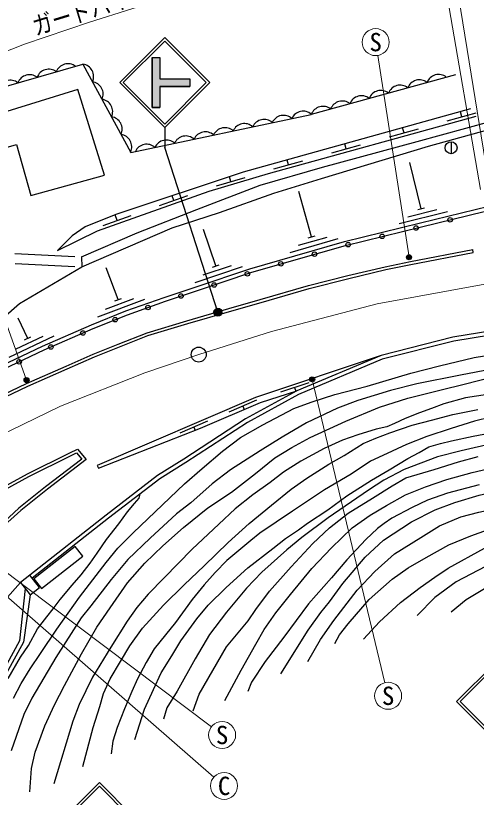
# Model space of a CAD drawing. Units: millimetres at full size, sheet at 1:1000; details may follow other scales. Extents: x 40000 to 680000, y 20000 to 380000.
# Drawn here: x 155404 to 201510, y 262669 to 340867 of the extents above; entities that cross this region are included whole.
import ezdxf
from ezdxf.enums import TextEntityAlignment as Align

# ---------------------------------------------------------------- set-up
doc = ezdxf.new("R2010")
doc.units = ezdxf.units.MM
doc.header["$LTSCALE"] = 1000
doc.linetypes.add('CHAIN', pattern=[18.5, 12, -1.5, 3.5, -1.5])
doc.linetypes.add('DASHED', pattern=[7.5, 6, -1.5])
for name, color, linetype, lineweight in [('M-BGD', 7, 'Continuous', 25), ('M-BMK', 2, 'CHAIN', 13), ('M-BMK-SRVR', 3, 'Continuous', 25), ('M-STR-HTXT', 7, 'Continuous', 13), ('M-STR-STRC', 7, 'Continuous', 25)]:
    doc.layers.add(name, color=color, linetype=linetype, lineweight=lineweight)
doc.styles.add('ＭＳ ゴシック', font='')
doc.styles.get('ＭＳ ゴシック').set_extended_font_data('MS Gothic')

msp = doc.modelspace()

# ---------------------------------------------------------------- hatches: boundary and pattern name
at = {"layer": 'M-STR-STRC'}
for points in [[(169075, 331663), (169825, 331663), (169825, 333788), (172825, 333788), (172825, 334538), (169825, 334538), (169825, 336663), (169075, 336663)], [(194990, 316816, -1), (194551, 316577, -1)], [(175314, 310986, -0.41421), (175436, 311538, -0.41421), (175989, 311415, -1)], [(156716, 304528, -1), (156277, 304289, -1)], [(185300, 304603, -1), (184861, 304364, -1)]]:
    msp.add_hatch(color=256, dxfattribs=at).paths.add_polyline_path(points)

# ---------------------------------------------------------------- linework, layer by layer
at = {"layer": 'M-BGD'}
for p, q in [((185000, 330998), (199447, 334979)), ((198604, 330331), (201496, 331132)), ((200050, 330732), (199907, 331249)), ((192822, 328730), (195713, 329530)), ((194268, 329130), (194127, 329639)), ((187040, 327128), (189931, 327929)), ((188486, 327528), (188347, 328030)), ((198979, 328254), (198979, 327054)), ((181258, 325526), (184149, 326327)), ((182703, 325926), (182567, 326420)), ((195995, 321544), (194867, 326191)), ((175495, 323838), (178373, 324686)), ((176934, 324262), (176793, 324740)), ((185026, 318737), (183729, 323278)), ((169810, 321874), (172638, 322875)), ((171224, 322375), (171058, 322843)), ((194644, 320753), (197559, 321460)), ((195655, 321461), (196336, 321626)), ((164153, 319874), (166981, 320874)), ((165567, 320374), (165362, 320954)), ((193778, 320079), (198637, 321259)), ((175439, 315831), (174216, 319459)), ((182870, 317185), (187677, 318558)), ((183708, 317892), (186592, 318716)), ((184690, 318641), (185363, 318833)), ((161991, 316756), (162038, 315755)), ((201204, 317169), (201148, 317464)), ((175108, 315719), (175771, 315943)), ((165663, 312462), (164481, 315632)), ((173358, 314180), (178096, 315777)), ((174161, 314926), (177004, 315884)), ((163634, 310746), (168319, 312492)), ((164414, 311516), (167225, 312564)), ((165335, 312340), (165991, 312584)), ((156623, 308582), (155661, 310616)), ((154749, 306700), (159268, 308839)), ((155460, 307534), (158172, 308817)), ((156307, 308433), (156940, 308732)), ((184750, 304152), (181905, 303201)), ((183327, 303677), (183453, 303302)), ((179501, 302397), (176746, 301209)), ((178124, 301803), (178273, 301456)), ((174602, 300286), (171847, 299098)), ((173225, 299692), (173361, 299376)), ((157072, 284591), (156825, 284906))]:
    msp.add_line(p, q, dxfattribs=at)
at = {"layer": 'M-BGD', "linetype": 'DASHED'}
for p, q in [((155332, 317072), (161991, 316756)), ((155349, 316080), (162038, 315755))]:
    msp.add_line(p, q, dxfattribs=at)
at = {"layer": 'M-BGD'}
for points in [[(161991, 316756), (167566, 319141), (173530, 321474), (179890, 323913), (186097, 325714), (195588, 328271), (205329, 330933), (215578, 331466), (213898, 337940)], [(153893, 318497), (151780, 333057), (162141, 336013), (166931, 327183), (184975, 330993)], [(144434, 300789), (148382, 305683), (152765, 309452), (155781, 312057), (162038, 315755), (171066, 319651), (175800, 321181), (181226, 323100), (185997, 324577), (196733, 327799), (205294, 330187), (217184, 330844), (223137, 329147), (226419, 328959)], [(200911, 331529), (178172, 325196), (165421, 320978), (162372, 319744), (161065, 318824), (159581, 317368)], [(159581, 317368), (163585, 319355), (174783, 323315), (180704, 325061), (201497, 330821)], [(144434, 300789), (149952, 303802), (154018, 305856), (158109, 307792), (163007, 309939), (166448, 311323), (170268, 312675), (173470, 313743), (178835, 315551), (183353, 316855), (188298, 318268), (195929, 320138), (202764, 321798)], [(144626, 300438), (150138, 303448), (154194, 305496), (158275, 307428), (163162, 309570), (166589, 310949), (170398, 312296), (173597, 313363), (178954, 315169), (183463, 316470), (188401, 317881), (196023, 319750), (202282, 321270)], [(145007, 298264), (147670, 299794), (153453, 302637), (156501, 304085), (160449, 305817), (163170, 307008), (165674, 308011), (168551, 309143), (172545, 310342), (176730, 311559), (179876, 312461), (184698, 313872), (188660, 314873), (192383, 315749), (194902, 316282), (201148, 317464)], [(145157, 298003), (147811, 299529), (153584, 302367), (156626, 303812), (160569, 305542), (163286, 306731), (165784, 307732), (168650, 308860), (172630, 310055), (176813, 311270), (179960, 312173), (184777, 313582), (188731, 314582), (192449, 315456), (194961, 315988), (201204, 317169)], [(282647, 285711), (274943, 291345), (267798, 295703), (254718, 297895), (248097, 299123), (241144, 299442), (237408, 299886), (229289, 301163), (221971, 302496), (216728, 304157), (208567, 307527), (206754, 309934), (199171, 308687), (191971, 306881), (183546, 303332), (178391, 300519), (172223, 296513), (169604, 294869), (164461, 290906), (156825, 284906)], [(282411, 285389), (274721, 291012), (267656, 295321), (254648, 297501), (248051, 298724), (241111, 299043), (237353, 299489), (229222, 300769), (221875, 302107), (216591, 303780), (208313, 307199), (206580, 309500), (199253, 308295), (192098, 306501), (183720, 302971), (178596, 300175), (172438, 296175), (169832, 294541), (164707, 290590), (157072, 284591)], [(155182, 272602), (155962, 274060), (156844, 275518), (157896, 277060), (159513, 279480), (161803, 282700), (164452, 286155), (165642, 287595), (167182, 289115), (172318, 294023), (174065, 295577), (176093, 297310), (177905, 298673), (180142, 299929), (183260, 301554), (184964, 302193), (187351, 302960), (190570, 303811), (194964, 305112), (197831, 305852), (201303, 306665), (203979, 307094), (206511, 307500), (208023, 307584)], [(191971, 306881), (179409, 302683), (163578, 295862), (163696, 295587)], [(210711, 306209), (207563, 306059), (203921, 305674), (199912, 304904), (195549, 304034), (192927, 303379), (189632, 302358), (187627, 301588), (184495, 300136), (182067, 298711), (179889, 297344), (176914, 295430), (175064, 294024), (172943, 292137), (171517, 291040), (168851, 288603), (166633, 286460), (164956, 284477), (162929, 281814), (161966, 280620), (159419, 276664), (157026, 272592), (156216, 270955), (154944, 267315)], [(156831, 263213), (157003, 265567), (157364, 267199), (158311, 269817), (159308, 271913), (160288, 273872), (161994, 277031), (163541, 279711), (164865, 281635), (166606, 284119), (168343, 286112), (170132, 287847), (172193, 289649), (174622, 291632), (177012, 293192), (179421, 295079), (181355, 296631), (183051, 297652), (184863, 298672), (188432, 300313), (191824, 301700), (194657, 302605), (197986, 303421), (200299, 303998), (203171, 304749)], [(205072, 303346), (200430, 302632), (198243, 302027), (197013, 301571), (195809, 301130), (194384, 300578), (193313, 300081), (192562, 299750), (191476, 299506), (189664, 298944), (188107, 298392), (186271, 297574), (183938, 296302), (182215, 295188), (180887, 294181), (179142, 292945), (177361, 291527), (175736, 290002), (173072, 287484), (170277, 284632), (168668, 282982), (167542, 281647), (166557, 280289), (164918, 277691), (163085, 274707), (161752, 271954), (161142, 270291), (159228, 264036)], [(163696, 295587), (173915, 299593), (179917, 302159), (183546, 303332)], [(162133, 265745), (163156, 269672), (163827, 271754), (164211, 273063), (164850, 274531), (165906, 276247), (166849, 277843), (168111, 279599), (170208, 281891), (172285, 283919), (174270, 285826), (176667, 288173), (178779, 290049), (181000, 291884), (182966, 293513), (184547, 294614), (186743, 295996), (188277, 296858), (190194, 298055), (191440, 298598), (192862, 299140), (195090, 299915), (197023, 300393), (199164, 300952), (201641, 301463)], [(202945, 300715), (201321, 300302), (199004, 299564), (196554, 298753), (194504, 297980), (192158, 296872), (190913, 296284), (188966, 294983), (186323, 293425), (183095, 291282), (179856, 289087), (178953, 288366), (176526, 286347), (175370, 285163), (174287, 283921), (173059, 282449), (171394, 280175), (170414, 278942), (169252, 277512), (168463, 276165), (167597, 274510), (167038, 273252), (166299, 271534), (165561, 269648), (165142, 268275), (164976, 267017)], [(167346, 268464), (168308, 271477), (169187, 273464), (169978, 275117), (171049, 276820), (171928, 278327), (173526, 280543), (174683, 281903), (176473, 283665), (178643, 285645), (181136, 287580), (182410, 288561), (183713, 289439), (184607, 290082), (186662, 291436), (188537, 292826), (191000, 294396), (192787, 295420), (194651, 296581), (195793, 297181), (196760, 297722), (197917, 298059), (199030, 298337), (201174, 298793), (203313, 299188)], [(203309, 298089), (200003, 297348), (197615, 296736), (194293, 295455), (192266, 294408), (190715, 293397), (186678, 290628), (184045, 288670), (182527, 287440), (180044, 285191), (178493, 283607), (176500, 281193), (174814, 278951), (173376, 276515), (171570, 273284), (170545, 271640), (170194, 270508)], [(173169, 271318), (173779, 272990), (176511, 277721), (178659, 280336), (179429, 281456), (180815, 283292), (182966, 285743), (185152, 288080), (186822, 289629), (188673, 291102), (191132, 292586), (193089, 293819), (194458, 294616), (197302, 295472), (199733, 296228), (201704, 296769)], [(176331, 272343), (177962, 275405), (179455, 277984), (180267, 279459), (181455, 281125), (182908, 282957), (185058, 285579), (187013, 287639), (189091, 289617), (190893, 290897), (192505, 291856), (194428, 292922), (196423, 293745), (198567, 294472), (201103, 295177), (203519, 295717)], [(201792, 293918), (198631, 293084), (196632, 292392), (195100, 291673), (193060, 290602), (192268, 290073), (191618, 289550), (190448, 288465), (188556, 286433), (187000, 284643), (184697, 282022), (182252, 278698), (180371, 276245), (179005, 274204), (178631, 273270)], [(181947, 275025), (184689, 279408), (185955, 281168), (186820, 282239), (188142, 284075), (190392, 286708), (192222, 288395), (195034, 290245), (197373, 291435), (199364, 292176), (201788, 292907), (204449, 293515), (208817, 293873), (212759, 293819), (219175, 293283), (225101, 292599), (230878, 291459), (236767, 290072), (243818, 288122), (248163, 286696), (251605, 285460), (256905, 283460), (261150, 281630), (263164, 280496)], [(154669, 274552), (155892, 276679), (156677, 277856), (157580, 279531), (158525, 280737), (159150, 281535), (159847, 282465), (161071, 283897), (161973, 284913), (162874, 286104), (163571, 287106), (164501, 288456), (165724, 290032), (166611, 291223), (167308, 292080), (167774, 292588), (167876, 293033)], [(184633, 276251), (185902, 278466), (187246, 280362), (189577, 283385), (191362, 285269), (193331, 287043), (195940, 288666), (197804, 289843), (199942, 290720), (201762, 291197), (205210, 291923), (208253, 292361), (211298, 292561), (215834, 292561), (218877, 292196), (221429, 291661), (223333, 291251), (225967, 290925), (230216, 289763), (232638, 289397), (234680, 288938), (236499, 288599), (238782, 288109)], [(187352, 278047), (187812, 278932), (188685, 280024), (190776, 282460), (193071, 284494), (194698, 285642), (196473, 286677), (198749, 287926), (200961, 288845), (204396, 290076), (207029, 290883), (209962, 291298), (215286, 291195), (219026, 290621), (223591, 290025), (228625, 289274), (235707, 287919), (239797, 286664), (248154, 283825), (254478, 281226)], [(190213, 278495), (191829, 280239), (193931, 282162), (195875, 283677), (197346, 284698), (198683, 285606), (202327, 287584), (205134, 288644), (207538, 289241), (209969, 289625), (214991, 289610), (218815, 289152), (224662, 288332), (232494, 286592), (237105, 285455), (243407, 283522), (246103, 282535)], [(236379, 283576), (231297, 284791), (226299, 285831), (221725, 286785), (215987, 287494), (212444, 287722), (208217, 287542), (205562, 286867), (202414, 285777), (199479, 284234), (197357, 282646), (195595, 280863)], [(199002, 281221), (200493, 282447), (202497, 283655), (204142, 284699), (205817, 285291), (207805, 285543), (211356, 285396), (219108, 285461), (224875, 284854), (230156, 283874), (232168, 283301)], [(156825, 284906), (155884, 284166), (150134, 277704), (145967, 272045), (146270, 265421)], [(156368, 283550), (155794, 278330), (153015, 273278), (145593, 265596), (145369, 265063), (144193, 263819), (142709, 260335), (139581, 258686), (136875, 255881)], [(156853, 282933), (156180, 278202), (153340, 273038), (145933, 265372), (145710, 264841), (144533, 263596), (143021, 260048), (139824, 258362), (137266, 255710)]]:
    msp.add_lwpolyline(points, dxfattribs=at)
for points in [[(153304, 327356), (155507, 327963), (156910, 322868), (164297, 324902), (161614, 333494), (153104, 330837), (153276, 330287), (152552, 330087)], [(161585, 297499), (162449, 296470), (158584, 293483), (155915, 291353), (153955, 289582), (149757, 285580), (143057, 278797), (142064, 279045), (140349, 279994), (139332, 280801), (137809, 282454), (138309, 284725), (142053, 287106), (144833, 288744), (148825, 290904), (152473, 292810), (156596, 295048), (160823, 297129)], [(161506, 297127), (162019, 296516), (158399, 293719), (155721, 291582), (153751, 289802), (149547, 285794), (142964, 279130), (142175, 279327), (140516, 280245), (139537, 281022), (138136, 282543), (138575, 284538), (142209, 286850), (144980, 288482), (148966, 290639), (152614, 292545), (156734, 294781), (160955, 296859)], [(156825, 284906), (155884, 284166), (156853, 282933), (157794, 283672)]]:
    msp.add_lwpolyline(points, close=True, dxfattribs=at)
at = {"layer": 'M-BGD', "linetype": 'DASHED'}
msp.add_lwpolyline([(157978, 283549), (162117, 286801), (161358, 287767), (157219, 284515)], close=True, dxfattribs=at)
at = {"layer": 'M-BGD'}
for centre, radius in [((198979, 327654), 600), ((198881, 320444), 225), ((195480, 319617), 225), ((192081, 318783), 225), ((188682, 317950), 225), ((185314, 316999), 225), ((181949, 316033), 225), ((178592, 315047), 225), ((175275, 313929), 225), ((171957, 312816), 225), ((168647, 311677), 225), ((165368, 310457), 225), ((162134, 309119), 225), ((158928, 307714), 225), ((155756, 306236), 225)]:
    msp.add_circle(centre, radius, dxfattribs=at)
for centre, start, end in [((158717, 334256), 52.79398, 159.05419), ((160641, 334805), 52.79398, 159.05419), ((161958, 334777), 335.34777, 81.60798), ((156794, 333708), 52.79398, 159.05419), ((197732, 333728), 52.27566, 158.53586), ((154871, 333159), 52.79398, 159.05419), ((162912, 333019), 335.34777, 81.60798), ((193876, 332666), 52.27566, 158.53586), ((195804, 333197), 52.27566, 158.53586), ((191948, 332134), 52.27566, 158.53586), ((163866, 331261), 335.34777, 81.60798), ((190019, 331603), 52.27566, 158.53586), ((186163, 330540), 52.27566, 158.53586), ((188091, 331072), 52.27566, 158.53586), ((182219, 329644), 48.79101, 155.05121), ((184176, 330057), 48.79101, 155.05121), ((164819, 329503), 335.34777, 81.60798), ((178306, 328818), 48.79101, 155.05121), ((180263, 329231), 48.79101, 155.05121), ((174392, 327992), 48.79101, 155.05121), ((176349, 328405), 48.79101, 155.05121), ((165773, 327745), 335.34777, 81.60798), ((172435, 327579), 48.79101, 155.05121), ((168521, 326752), 48.79101, 155.05121), ((170478, 327165), 48.79101, 155.05121)]:
    msp.add_arc(centre, 1250, start, end, dxfattribs=at)
at = {"layer": 'M-BMK'}
msp.add_lwpolyline([(93263, 250471), (103103, 261199), (108490, 267189), (114024, 272590), (118449, 276347), (125275, 281555), (132808, 286967), (141947, 292641), (151286, 297622), (159897, 301813), (168322, 305136), (173724, 306962), (180994, 309280), (191591, 312031), (202733, 314068), (214374, 315549), (224963, 316291), (235082, 316321), (240057, 316034), (256446, 314610), (272070, 312554), (370218, 296765), (468441, 280587), (566504, 264706)], dxfattribs=at)
at = {"layer": 'M-BMK-SRVR'}
msp.add_circle((173724, 306962), 750, dxfattribs=at)
at = {"layer": 'M-STR-HTXT'}
for p, q in [((202819, 323718), (198491, 350530)), ((201915, 323467), (197323, 350301)), ((194771, 316696), (191636, 336883)), ((156496, 304409), (149782, 323091)), ((185080, 304483), (192366, 274142)), ((148034, 290034), (174990, 269725)), ((149900, 286734), (175246, 264703))]:
    msp.add_line(p, q, dxfattribs=at)
msp.add_lwpolyline([(130403, 326151), (135386, 328809), (145797, 333876), (156290, 338014), (162803, 340216), (171273, 342916), (184036, 346230), (197375, 348668), (197598, 348697)], dxfattribs=at)
for centre in [(191429, 338217), (192681, 272829), (176068, 268912), (176265, 263817)]:
    msp.add_circle(centre, 1350, dxfattribs=at)
at = {"layer": 'M-STR-STRC'}
for p, q in [((165826, 334163), (170326, 338663)), ((174826, 334163), (170326, 338663)), ((166179, 334163), (170326, 338310)), ((174472, 334163), (170326, 338310)), ((169075, 336663), (169825, 336663)), ((169075, 336663), (169075, 331663)), ((169825, 336663), (169825, 334538)), ((165826, 334163), (170326, 329662)), ((166179, 334163), (170326, 330016)), ((169825, 334538), (172825, 334538)), ((170326, 330016), (174472, 334163)), ((170326, 329663), (174826, 334163)), ((172825, 334538), (172825, 333788)), ((169825, 333788), (172825, 333788)), ((169825, 333788), (169825, 331663)), ((169075, 331663), (169825, 331663)), ((170326, 329662), (170326, 327662)), ((175651, 311200), (170326, 327662)), ((199524, 272255), (204024, 276755)), ((199877, 272255), (204024, 276402)), ((199524, 272255), (204024, 267755)), ((199877, 272255), (204024, 268108)), ((159281, 259652), (163781, 264152)), ((159635, 259652), (163781, 263798)), ((168282, 259651), (163781, 264152)), ((167928, 259651), (163781, 263798))]:
    msp.add_line(p, q, dxfattribs=at)
msp.add_lwpolyline([(169075, 336663), (169825, 336663), (169825, 334538), (172825, 334538), (172825, 333788), (169825, 333788), (169825, 331663), (169075, 331663)], close=True, dxfattribs=at)
for centre, radius in [((194771, 316696), 250), ((175651, 311200), 400), ((156496, 304409), 250), ((185080, 304483), 250)]:
    msp.add_circle(centre, radius, dxfattribs=at)

# ---------------------------------------------------------------- texts
at = {"layer": 'M-STR-HTXT', "style": 'ＭＳ ゴシック', "width": 0.8}
msp.add_text('ガードパイプ\u3000L=61.0', height=1833, rotation=17.01, dxfattribs=at).set_placement((167129, 341267), align=Align.BOTTOM_CENTER)
at = {"layer": 'M-STR-HTXT', "style": 'ＭＳ ゴシック'}
for s, p in [('S', (191429, 338217)), ('S', (192681, 272829)), ('S', (176068, 268912)), ('C', (176265, 263817))]:
    msp.add_text(s, height=1833, dxfattribs=at).set_placement(p, align=Align.MIDDLE_CENTER)

doc.saveas('drawing.dxf')
